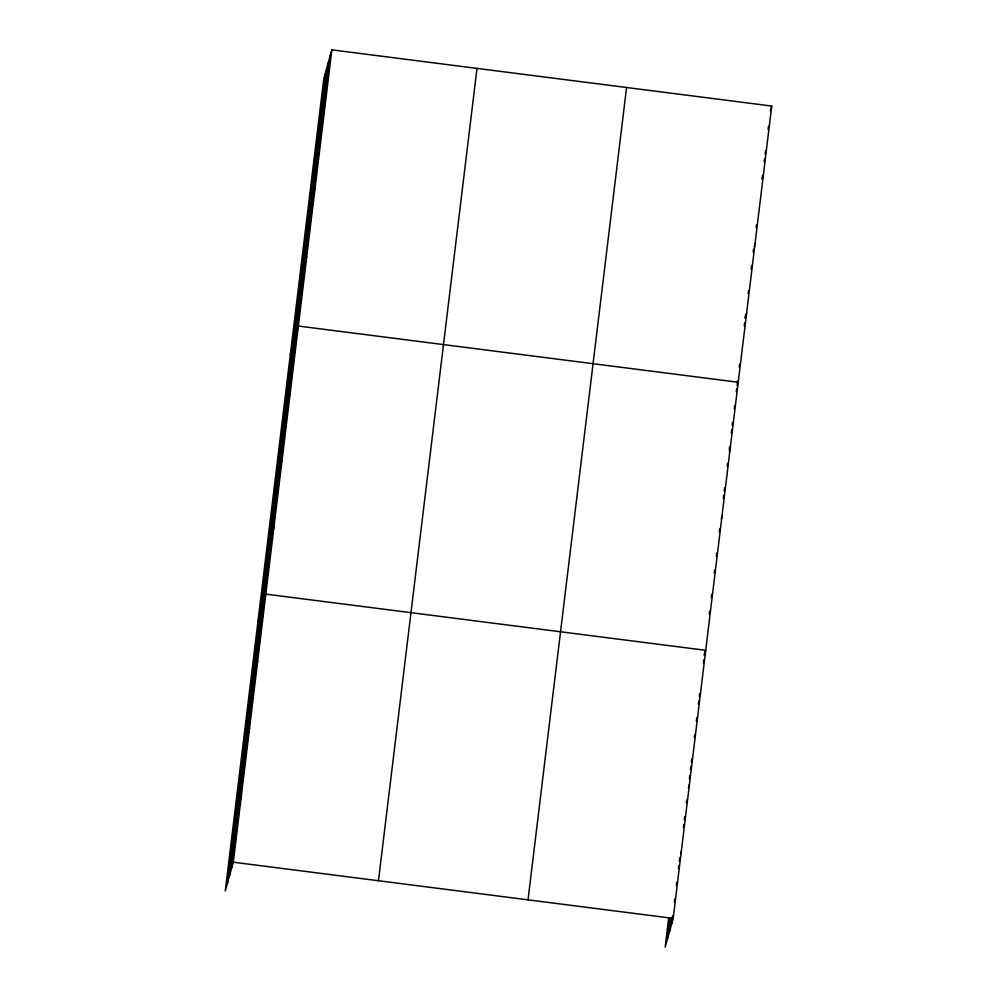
<?xml version="1.0" encoding="UTF-8"?>
<svg xmlns="http://www.w3.org/2000/svg" width="997" height="997" viewBox="0 0 997 997"><rect width="100%" height="100%" fill="white"/><g stroke="black" fill="none" stroke-linecap="round" stroke-linejoin="round"><path stroke-width="1.5" d="M227.453 883.118L325.994 70.775M229.709 875.042L328.25 62.699M231.902 867.203L330.443 54.86M331.839 49.85L323.813 78.613L225.272 890.957L233.298 862.193L331.839 49.85L771.728 106.043L673.187 918.387L665.161 947.15L668.675 918.212M378.461 880.737L477.002 68.394M528.024 899.842L626.565 87.499M667.354 939.311L669.934 917.988M669.61 931.235L671.268 917.527M671.791 923.396L672.713 915.782M674.383 902.073L674.745 899.032M676.415 885.324L676.776 882.283M678.446 868.574L678.82 865.521M679.368 860.959L679.742 857.906M683.431 827.448L683.805 824.394M684.353 819.833L684.727 816.78M686.385 803.071L686.759 800.03M689.351 778.707L689.712 775.654M690.447 769.559L690.821 766.519M691.382 761.945L691.744 758.904M694.336 737.581L694.697 734.527M696.367 720.819L696.741 717.778M698.399 704.069L698.772 701.028M699.321 696.454L699.695 693.401M703.384 662.943L703.757 659.902M704.68 652.287L704.306 655.328L705.714 650.318L265.813 594.125L257.787 622.876M709.303 614.202L709.665 611.161M711.335 597.452L711.696 594.399M714.288 573.076L714.662 570.035M716.32 556.326L716.693 553.273M719.273 531.949L719.647 528.909M723.336 498.438L723.71 495.397M724.258 490.823L724.632 487.782M727.224 466.459L727.586 463.406M729.256 449.709L729.617 446.656M731.287 432.947L731.648 429.906M732.209 425.333L732.583 422.292M734.241 408.583L734.615 405.53M736.272 391.821L736.646 388.78M737.194 384.181L737.568 381.116M739.251 367.307L739.624 364.241M744.273 325.882L744.647 322.804M745.582 315.139L745.208 318.205L746.603 313.195M748.186 293.654L748.548 290.588M751.165 269.103L751.526 266.037M753.209 252.229L753.582 249.15M756.187 227.677L756.561 224.599M762.144 178.575L762.518 175.497M764.188 161.688L764.562 158.623M765.123 154.024L765.497 150.946M768.101 129.473L768.463 126.395M322.068 123.915L323.464 118.905M313.681 192.957L315.089 187.947M305.306 262.012L306.715 257.002M290.301 354.807L298.34 326.044L738.229 382.25L737.182 386.001M288.806 398.077L290.202 393.067M280.68 465.101L282.076 460.091M272.542 532.111L273.951 527.101M256.291 666.146L257.687 661.136M248.166 733.169L249.562 728.159M240.028 800.192L241.424 795.182M770.332 111.053L771.728 106.043M762.306 178.849L763.004 176.344M754.28 246.645L754.978 244.14M729.393 451.766L730.103 449.261M721.267 518.789L721.965 516.284M696.529 721.093L697.576 717.342M688.404 788.116L689.45 784.352M680.627 853.881L681.325 851.376M233.298 862.193L673.187 918.387"/></g></svg>
